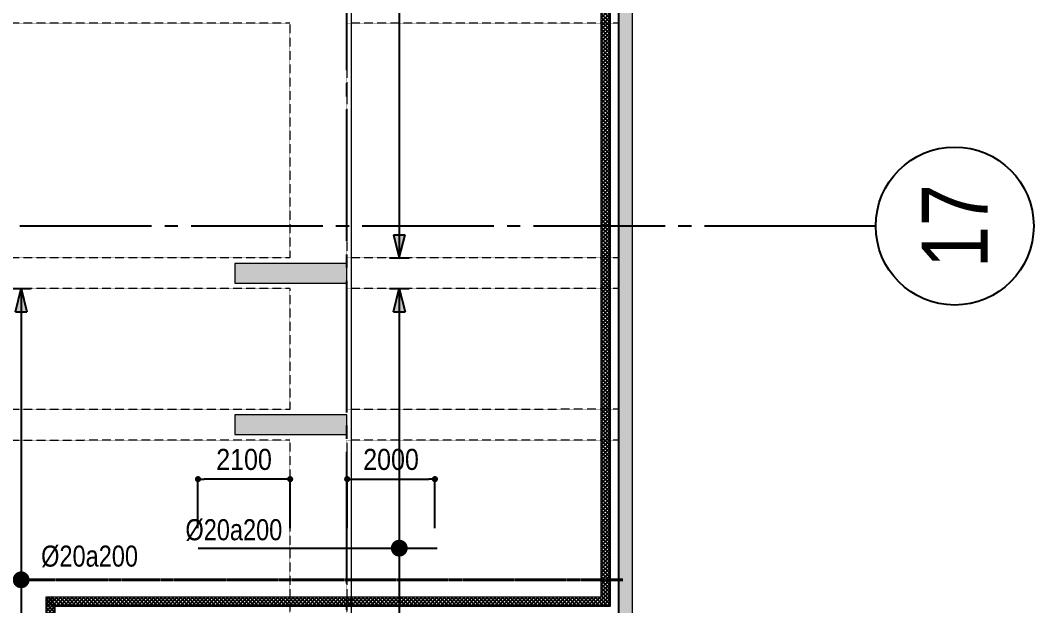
# Model space of a CAD drawing. Header units: millimetres. Extents: x -3819597 to -2591384, y 582389 to 820195.
# Drawn here: x -3656385 to -3633292, y 624031 to 637369 of the extents above; entities that cross this region are included whole.
import ezdxf
from ezdxf.enums import TextEntityAlignment as Align

# ---------------------------------------------------------------- set-up
doc = ezdxf.new("R2010")
doc.units = ezdxf.units.MM
doc.header["$MEASUREMENT"] = 0
for name, pattern in [('CENTER', [2, 1.25, -0.25, 0.25, -0.25]), ('CHG_XX_Cot_Ham 2$0$MB_Luoi truc$0$HTT Hidden 21', [3, 2, -1]), ('CHG_XX_Damsan_Ham 2$0$CHG_XX_Damsan_Ham 2$0$HIDDEN', [0.375, 0.25, -0.125]), ('CHG_XX_Luoi truc$0$MB_Luoi truc$0$Center101', [13, 10, -1, 1, -1]), ('HIDDEN', [0.375, 0.25, -0.125])]:
    doc.linetypes.add(name, pattern=pattern)
doc.layers.get('0').update_dxf_attribs({"lineweight": 9})
doc.layers.get('Defpoints').update_dxf_attribs({"color": 10, "lineweight": 0})
for name, color, linetype in [('02HN. TEXT B', 1, 'Continuous'), ('08HN. SSS X', 6, 'Continuous'), ('12HN. GRID', 1, 'CENTER'), ('CHG_XX_Damsan_Ham 2$0$CHG_XX_Damsan_Ham 2$0$MEP-00-GENERAL-35', 2, 'Continuous'), ('CHG_XX_Luoi truc$0$Grid', 34, 'Continuous'), ('CHG_XX_Luoi truc$0$Grid Line', 8, 'CHG_XX_Luoi truc$0$MB_Luoi truc$0$Center101'), ('dim', 51, 'Continuous')]:
    doc.layers.add(name, color=color, linetype=linetype)
for name, color, linetype, lineweight in [('CHG_XX_Cot_Ham 2$0$NS-Pier-H2', 150, 'Continuous', 13), ('CHG_XX_Cot_Ham 2$0$NS-Pier-H2 @ 1', 150, 'Continuous', 13), ('CHG_XX_Cot_Ham 2$0$NS-Pier-H2 @ 150', 150, 'Continuous', 13), ("CHG_XX_Damsan_Ham 2$0$CHG_XX_Damsan_Ham 2$0$'S_General_Hidden_1 Thin", 1, 'CHG_XX_Damsan_Ham 2$0$CHG_XX_Damsan_Ham 2$0$HIDDEN', 18), ('CHG_XX_Damsan_Ham 2$0$CHG_XX_Damsan_Ham 2$0$CHG_XX_Damsan_Ham 2$0$Start net bao', 3, 'Continuous', 18), ('CHG_XX_Damsan_Ham 2$0$CHG_XX_Damsan_Ham 2$0$DBAO', 3, 'Continuous', 13), ('CHG_XX_Damsan_Ham 2$0$CHG_XX_Damsan_Ham 2$0$DTE-MEP-H-SLAB TEXT', 3, 'Continuous', 0), ('CHG_XX_Damsan_Ham 2$0$CHG_XX_Damsan_Ham 2$0$mach ngung thi cong', 6, 'Continuous', 13), ('CHG_XX_Damsan_Ham 2$0$CHG_XX_Damsan_Ham 2$0$Start hatch', 8, 'Continuous', 25), ('CHG_XX_Damsan_Ham 2$0$CHG_XX_Damsan_Ham 2$0$Start net bao', 3, 'Continuous', 18), ('CHG_XX_Damsan_Ham 2$0$CHG_XX_Damsan_Ham 2$0$Start vach', 6, 'Continuous', 25), ('CHG_XX_Damsan_Ham 2$0$HATCH', 57, 'Continuous', 9), ('CHG_XX_Damsan_Ham 2$0$mach ngung thi cong', 6, 'Continuous', 13), ('CHG_XX_Damsan_Ham 2$0$Start vach', 6, 'Continuous', 25), ('thep chay suot', 5, 'HIDDEN', 40)]:
    doc.layers.add(name, color=color, linetype=linetype, lineweight=lineweight)
doc.styles.add('[HN042014]STYLE', font='arial.ttf', dxfattribs={"width": 0.8})
doc.styles.add('CHG_XX_Luoi truc$0$MB_Luoi truc$0$Grid A-F$0$VNI-HelveCB', font='VHELVCB_0.TTF')
doc.styles.add('MB_Luoi truc$0$Arial_C', font='arial.ttf', dxfattribs={"width": 0.85})
doc.dimstyles.new('200', dxfattribs={"dimscale": 200, "dimtxt": 2.4, "dimasz": 0.7, "dimexe": 0.0003, "dimexo": 0, "dimgap": 1, "dimtad": 1, "dimdec": 0, "dimzin": 12, "dimdsep": 46, "dimtxsty": 'MB_Luoi truc$0$Arial_C', "dimblk": 'MB_Luoi truc$0$_Dot', "dimcen": 0.5, "dimclrd": 256, "dimclre": 8, "dimclrt": 1, "dimadec": 0, "dimazin": 0, "dimtfac": 1, "dimtdec": 0, "dimtix": 1, "dimtmove": 2, "dimatfit": 3, "dimldrblk": 'MB_Luoi truc$0$HTT Arrow 30', "dimfxl": 1, "dimtolj": 1, "dimtzin": 0, "dimlwe": -1, "dimarcsym": 0})

# ---------------------------------------------------------------- blocks, each defined once
blk = doc.blocks.new('*U712')
at = {"layer": '12HN. GRID', "linetype": 'Continuous'}
h = blk.add_hatch(color=256, dxfattribs=at)
h.dxf.hatch_style = 1
h.paths.add_polyline_path([(-44, 2035.3), (44, 2035.3), (0, 2211.3)])
h = blk.add_hatch(color=256, dxfattribs=at)
h.dxf.hatch_style = 1
h.paths.add_polyline_path([(0, -697), (44, -521), (-44, -521)])
for p, q in [((-75, 2211.3), (75, 2211.3)), ((-44, 2035.3), (0, 2211.3)), ((0, 2211.3), (0, -697)), ((0, 2211.3), (44, 2035.3)), ((-44, 2035.3), (44, 2035.3)), ((-44, -521), (44, -521)), ((-44, -521), (0, -697)), ((0, -697), (44, -521)), ((-75, -697), (75, -697))]:
    blk.add_line(p, q, dxfattribs=at)
at = {"layer": '12HN. GRID', "linetype": 'Continuous', "const_width": 64, "flags": 128}
blk.add_lwpolyline([(-32, 0, -1), (32, 0, -1)], format="xyb", close=True, dxfattribs=at)
at = {"layer": 'thep chay suot', "linetype": 'HIDDEN', "ltscale": 10}
blk.add_line((-776.5, 0), (4569.8, 0), dxfattribs=at)
at = {"layer": 'thep chay suot', "linetype": 'ByBlock', "ltscale": 0.001}
for p, q in [((-776.5, 0), (-776.5, 0)), ((4569.8, 0), (4569.8, 0))]:
    blk.add_line(p, q, dxfattribs=at)
at = {"layer": '02HN. TEXT B', "linetype": 'ByBlock', "style": '[HN042014]STYLE', "width": 0.8, "flags": 8}
blk.add_attdef('0', text='', height=160, dxfattribs=at).set_placement((-351.3, 260), align=Align.MIDDLE_CENTER)
blk.add_attdef('1', text='', height=160, dxfattribs=at).set_placement((151.8, 180), align=Align.MIDDLE_LEFT)
at = {"layer": 'Defpoints', "color": 9, "linetype": 'ByBlock', "style": '[HN042014]STYLE', "width": 0.8, "flags": 9}
for tag, p in [('2', (14266.2, -99.2)), ('3', (14266.2, -504)), ('4', (14266.2, -908.8)), ('5', (14266.2, -1299.2))]:
    blk.add_attdef(tag, text='', height=250, dxfattribs=at).set_placement(p, align=Align.MIDDLE_CENTER)
blk = doc.blocks.new('*U641')
at = {"layer": '12HN. GRID', "linetype": 'Continuous'}
h = blk.add_hatch(color=256, dxfattribs=at)
h.dxf.hatch_style = 1
h.paths.add_polyline_path([(-44, 1795.1), (44, 1795.1), (0, 1971.1)])
h = blk.add_hatch(color=256, dxfattribs=at)
h.dxf.hatch_style = 1
h.paths.add_polyline_path([(0, -937.2), (44, -761.2), (-44, -761.2)])
at = {"layer": '08HN. SSS X', "linetype": 'ByBlock', "ltscale": 10}
for p, q in [((-1527.2, 0), (288.5, 0)), ((-1527.2, 0), (-1527.2, 0)), ((288.5, 0), (288.5, 0))]:
    blk.add_line(p, q, dxfattribs=at)
at = {"layer": '12HN. GRID', "linetype": 'Continuous'}
for p, q in [((-75, 1971.1), (75, 1971.1)), ((-44, 1795.1), (0, 1971.1)), ((0, 1971.1), (0, -937.2)), ((0, 1971.1), (44, 1795.1)), ((-44, 1795.1), (44, 1795.1)), ((-44, -761.2), (44, -761.2)), ((-44, -761.2), (0, -937.2)), ((0, -937.2), (44, -761.2)), ((-75, -937.2), (75, -937.2))]:
    blk.add_line(p, q, dxfattribs=at)
at = {"layer": '12HN. GRID', "linetype": 'Continuous', "const_width": 64, "flags": 128}
blk.add_lwpolyline([(-32, 0, 1), (32, 0, 1)], format="xyb", close=True, dxfattribs=at)
at = {"layer": '02HN. TEXT B', "linetype": 'ByBlock', "style": '[HN042014]STYLE', "width": 0.8, "flags": 8}
blk.add_attdef('0', text='', height=160, dxfattribs=at).set_placement((1102.5, 160), align=Align.MIDDLE_CENTER)
blk.add_attdef('1', text='', height=160, dxfattribs=at).set_placement((-1624.4, 140), align=Align.MIDDLE_LEFT)
at = {"layer": 'Defpoints', "color": 9, "linetype": 'ByBlock', "style": '[HN042014]STYLE', "width": 0.8, "flags": 9}
for tag, p in [('2', (3036.6, 13308.4)), ('3', (3036.6, 12903.6)), ('4', (3036.6, 12498.9)), ('5', (3036.6, 12108.4))]:
    blk.add_attdef(tag, text='', height=250, dxfattribs=at).set_placement(p, align=Align.MIDDLE_CENTER)
blk = doc.blocks.new('*U1035')
at = {"layer": 'CHG_XX_Cot_Ham 2$0$NS-Pier-H2 @ 1'}
h = blk.add_hatch(color=256, dxfattribs=at)
h.dxf.hatch_style = 1
h.paths.add_polyline_path([(450, 0), (0, 0), (0, -2550), (450, -2550)])
at = {"layer": 'CHG_XX_Cot_Ham 2$0$NS-Pier-H2 @ 150'}
h = blk.add_hatch(color=256, dxfattribs=at)
h.dxf.hatch_style = 1
h.paths.add_polyline_path([(450, 0), (0, 0), (0, -2550), (450, -2550)])
blk = doc.blocks.new('CHG_XX_Cot_Ham 2$0$Block A_C450x2250')
at = {"layer": 'CHG_XX_Cot_Ham 2$0$NS-Pier-H2'}
blk.add_lwpolyline([(450, -2550), (0, -2550), (0, 0), (450, 0)], close=True, dxfattribs=at)
blk.add_blockref('*U1035', (0, 0), dxfattribs=at)
blk = doc.blocks.new('*U1029')
at = {"layer": 'CHG_XX_Luoi truc$0$Grid Line'}
blk.add_line((0, 0), (0, 608), dxfattribs=at)
at = {"layer": 'CHG_XX_Luoi truc$0$Grid', "lineweight": -2, "style": 'CHG_XX_Luoi truc$0$MB_Luoi truc$0$Grid A-F$0$VNI-HelveCB'}
for tag, p in [('GRIDSUB', (0, 617)), ('GRID', (0, -9))]:
    blk.add_attdef(tag, text='', height=5, dxfattribs=at).set_placement(p, align=Align.MIDDLE)
blk = doc.blocks.new('*U1031')
at = {"layer": 'CHG_XX_Luoi truc$0$Grid', "lineweight": -2}
blk.add_line((0, -3), (0, 0), dxfattribs=at)
blk.add_circle((0, -9), 6, dxfattribs=at)
at = {"layer": 'CHG_XX_Luoi truc$0$Grid Line'}
blk.add_line((0, 0), (0, 438), dxfattribs=at)
at = {"layer": 'CHG_XX_Luoi truc$0$Grid', "lineweight": -2, "style": 'CHG_XX_Luoi truc$0$MB_Luoi truc$0$Grid A-F$0$VNI-HelveCB'}
for tag, p in [('GRIDSUB', (0, 447)), ('GRID', (0, -9))]:
    blk.add_attdef(tag, text='', height=5, dxfattribs=at).set_placement(p, align=Align.MIDDLE)
blk = doc.blocks.new('CHG_XX_Luoi truc')
at = {"layer": 'CHG_XX_Luoi truc$0$Grid', "xscale": 300, "yscale": 300, "zscale": 300}
blk.add_blockref('*U1029', (99550, -12747), dxfattribs=at)
at = {"layer": 'CHG_XX_Luoi truc$0$Grid'}
ref = blk.add_blockref('*U1031', (110703, 22700), dxfattribs=dict(at, xscale=300.0000000000013, yscale=300.0000000000013, zscale=300.0000000000013, rotation=90))
ref.add_attrib('GRID', '17', dxfattribs={"lineweight": -2, "height": 1500, "rotation": 90, "style": 'CHG_XX_Luoi truc$0$MB_Luoi truc$0$Grid A-F$0$VNI-HelveCB'}).set_placement((113403, 22700), align=Align.MIDDLE)
blk = doc.blocks.new('CHG_XX_Cot_Ham 2')
at = {"layer": 'CHG_XX_Cot_Ham 2$0$NS-Pier-H2'}
h = blk.add_hatch(color=256, dxfattribs=at)
h.dxf.hatch_style = 1
h.paths.add_polyline_path([(99639.2, 163400), (-10900, 163400), (-10900, 85450), (-300, 85450), (-300, 84050), (32350, 84050), (32350, -9000), (103575.5, -9000), (106050, -6022), (106050, 158254.3)])
h.paths.add_polyline_path([(99533.7, 163100), (105750, 158110.4), (105750, 90450), (105650, 90450), (105750, 90450), (105750, 13850), (105750, 13722.3), (105750, -5913.6), (103434.7, -8700), (93599.8, -8700), (93299.8, -8700), (32650, -8700), (32650, 84350), (0, 84350), (0, 85750), (-10600, 85750), (-10600, 163100), (93600, 163100)], flags=16)
for p, q in [((106050, 158254.3), (106050, -6022)), ((105750, 90450), (105750, 13850))]:
    blk.add_line(p, q, dxfattribs=at)
at = {"layer": 'CHG_XX_Cot_Ham 2$0$NS-Pier-H2', "linetype": 'CHG_XX_Cot_Ham 2$0$MB_Luoi truc$0$HTT Hidden 21'}
blk.add_lwpolyline([(99639.2, 163400), (106050, 158254.3), (106050, -6022), (103575.5, -9000), (32350, -9000), (32350, 84050), (-300, 84050), (-300, 85450), (-10900, 85450), (-10900, 163400)], close=True, dxfattribs=at)
at = {"layer": 'CHG_XX_Cot_Ham 2$0$NS-Pier-H2'}
blk.add_blockref('CHG_XX_Luoi truc', (0, 0), dxfattribs=at)
at = {"layer": 'CHG_XX_Cot_Ham 2$0$NS-Pier-H2', "xscale": -1, "rotation": 90}
for p in [(97000, 21850), (97000, 18400)]:
    blk.add_blockref('CHG_XX_Cot_Ham 2$0$Block A_C450x2250', p, dxfattribs=at)
blk = doc.blocks.new('CHG_XX_Damsan_Ham 2$0$CHG_XX_Damsan_Ham 2$0$sdfsgdh')
at = {"layer": 'CHG_XX_Damsan_Ham 2$0$CHG_XX_Damsan_Ham 2$0$Start hatch', "ltscale": 0.5}
h = blk.add_hatch(dxfattribs=at)
h.set_pattern_fill('ANSI37', color=256, scale=500)
h.set_pattern_definition([(45, (10700.06, -8650), (-44.194174, 44.194174), []), (135, (10700.06, -8650), (-44.194174, -44.194174), [])])
h.paths.add_polyline_path([(116050, -122926), (114450, -122926), (114450, -126126), (116050, -126126), (116050, -146650), (103400, -146650), (103400, -146850), (116250, -146850), (116250, -125526), (116050, -125526), (116050, -125926), (114650, -125926), (114650, -123126), (116050, -123126)])
h = blk.add_hatch(dxfattribs=at)
h.set_pattern_fill('ANSI37', color=256, scale=500)
h.set_pattern_definition([(45, (273994.73, -7150), (-44.194174, 44.194174), []), (135, (273994.73, -7150), (-44.194174, -44.194174), [])])
h.paths.add_polyline_path([(99888, -169200), (99488, -169200), (99488, -167800), (102288, -167800), (102288, -169400), (103600, -169400), (103600, -146850), (103600, -146650), (103400, -146650), (103400, -169200), (102488, -169200), (102488, -167600), (99288, -167600), (99288, -169200), (45350, -169200), (45350, -169400), (99888, -169400)])
at = {"layer": 'CHG_XX_Damsan_Ham 2$0$CHG_XX_Damsan_Ham 2$0$DTE-MEP-H-SLAB TEXT', "color": 2, "ltscale": 0.5, "flags": 128}
blk.add_lwpolyline([(102488, -169200), (103400, -169200), (103400, -146650), (116050, -146650), (116050, -126126)], dxfattribs=at)
at = {"layer": 'CHG_XX_Damsan_Ham 2$0$CHG_XX_Damsan_Ham 2$0$MEP-00-GENERAL-35'}
blk.add_lwpolyline([(99488, -169200), (99488, -167800), (102288, -167800), (102288, -169400), (103600, -169400), (103600, -146850), (116250, -146850), (116250, -125526)], dxfattribs=at)
blk = doc.blocks.new('CHG_XX_Damsan_Ham 2', base_point=(3089256, -609981))
at = {"layer": "CHG_XX_Damsan_Ham 2$0$CHG_XX_Damsan_Ham 2$0$'S_General_Hidden_1 Thin", "ltscale": 10}
for p, q in [((98250, 27325), (87400, 27325)), ((98250, 27325), (98250, 21975)), ((105750, 27325), (99550, 27325)), ((99550, 27275), (99550, 22025)), ((98250, 21975), (87600, 21975)), ((105750, 21975), (99550, 21975)), ((98250, 21275), (87600, 21275)), ((98250, 21275), (98250, 18521)), ((105750, 21275), (99550, 21275)), ((99550, 21225), (99550, 18521)), ((98250, 18521), (87600, 18514)), ((105750, 18525), (99550, 18521)), ((98250, 17821), (87600, 17814)), ((98250, 17821), (98250, 12550)), ((105750, 17825), (99550, 17821)), ((99550, 17821), (99550, 12550))]:
    blk.add_line(p, q, dxfattribs=at)
at = {"layer": 'CHG_XX_Damsan_Ham 2$0$CHG_XX_Damsan_Ham 2$0$CHG_XX_Damsan_Ham 2$0$Start net bao'}
for points in [[(-10900, 163400), (99639, 163400), (106050, 158250), (106050, -6022), (103576, -9000), (32350, -9000), (32350, 84050), (-300, 84050)], [(105750, 27450), (105750, 13850)]]:
    blk.add_lwpolyline(points, dxfattribs=at)
at = {"layer": 'CHG_XX_Damsan_Ham 2$0$CHG_XX_Damsan_Ham 2$0$mach ngung thi cong'}
blk.add_lwpolyline([(38000, 23700), (75851, 23700), (75851, 50950), (99650, 50950), (99650, -100), (38000, -100)], close=True, dxfattribs=at)
at = {"layer": 'CHG_XX_Damsan_Ham 2$0$CHG_XX_Damsan_Ham 2$0$Start net bao'}
for points in [[(-10900, 163400), (99639, 163400), (106050, 158250), (106050, -6022), (103576, -9000), (32350, -9000), (32350, 84050), (-300, 84050)], [(105750, 27450), (105750, 13850)]]:
    blk.add_lwpolyline(points, dxfattribs=at)
at = {"layer": 'CHG_XX_Damsan_Ham 2$0$CHG_XX_Damsan_Ham 2$0$Start vach'}
blk.add_lwpolyline([(105750, 12350), (105750, 156610)], dxfattribs=at)
at = {"layer": 'CHG_XX_Damsan_Ham 2$0$mach ngung thi cong'}
blk.add_lwpolyline([(38000, 23900), (75549, 23900), (75549, 50950), (99650, 50950), (99650, -100), (38000, -100)], close=True, dxfattribs=at)
at = {"layer": 'CHG_XX_Damsan_Ham 2$0$Start vach'}
blk.add_lwpolyline([(105750, 12350), (105750, 156610)], dxfattribs=at)
at = {"layer": 'CHG_XX_Damsan_Ham 2$0$CHG_XX_Damsan_Ham 2$0$DBAO'}
blk.add_blockref('CHG_XX_Cot_Ham 2', (0, 0), dxfattribs=at)
at = {"layer": 'CHG_XX_Damsan_Ham 2$0$CHG_XX_Damsan_Ham 2$0$DTE-MEP-H-SLAB TEXT'}
blk.add_blockref('CHG_XX_Damsan_Ham 2$0$CHG_XX_Damsan_Ham 2$0$sdfsgdh', (-10700, 160900), dxfattribs=at)
at = {"layer": 'CHG_XX_Damsan_Ham 2$0$HATCH'}
blk.add_blockref('CHG_XX_Cot_Ham 2', (0, 0), dxfattribs=at)
blk = doc.blocks.new('MB_Luoi truc$0$_Dot')
at = {"color": 0, "linetype": 'ByBlock', "lineweight": -2}
blk.add_line((-0.5, 0), (-1, 0), dxfattribs=at)
at = {"color": 0, "linetype": 'ByBlock', "const_width": 0.5}
blk.add_lwpolyline([(-0.25, 0, 1), (0.25, 0, 1)], format="xyb", close=True, dxfattribs=at)
blk = doc.blocks.new('*D764')
at = {"layer": 'Defpoints', "color": 0, "ltscale": 1500, "transparency": 16777216}
for p in [(-3652336, 626915), (-3652336, 625798), (-3650236, 625798)]:
    blk.add_point(p, dxfattribs=at)
at = {"layer": 'dim', "color": 8, "ltscale": 1500, "transparency": 16777216}
for p, q in [((-3652336, 625798), (-3652336, 626916)), ((-3650236, 625798), (-3650236, 626916))]:
    blk.add_line(p, q, dxfattribs=at)
at = {"layer": 'dim', "lineweight": -2, "ltscale": 1500, "transparency": 16777216}
blk.add_line((-3650376, 626915), (-3652196, 626915), dxfattribs=at)
at = {"layer": 'dim', "lineweight": -2, "ltscale": 1500, "transparency": 16777216, "xscale": 140, "yscale": 140, "zscale": 140, "rotation": 180}
blk.add_blockref('MB_Luoi truc$0$_Dot', (-3652336, 626915), dxfattribs=at)
at = {"layer": 'dim', "lineweight": -2, "ltscale": 1500, "transparency": 16777216, "xscale": 140, "yscale": 140, "zscale": 140}
blk.add_blockref('MB_Luoi truc$0$_Dot', (-3650236, 626915), dxfattribs=at)
at = {"layer": 'dim', "color": 1, "ltscale": 1500, "transparency": 16777216, "insert": (-3651286, 627361), "char_height": 480, "attachment_point": 5, "style": 'MB_Luoi truc$0$Arial_C'}
blk.add_mtext('\\A1;2100', dxfattribs=at)
blk = doc.blocks.new('MB_Luoi truc$0$HTT Arrow 30')
blk.add_hatch(color=256).paths.add_polyline_path([(-2.5, 0.375), (-2.5, -0.375), (0, 0)])
at = {"color": 0, "linetype": 'ByBlock', "lineweight": -2}
for p, q in [((0, 0), (-2.5, 0.375)), ((-2.5, -0.375), (-2.5, 0.375)), ((0, 0), (-2.5, -0.375))]:
    blk.add_line(p, q, dxfattribs=at)
blk = doc.blocks.new('*D765')
at = {"layer": 'Defpoints', "color": 0, "ltscale": 1500, "transparency": 16777216}
for p in [(-3646937, 626915), (-3648936, 625798), (-3646937, 625798)]:
    blk.add_point(p, dxfattribs=at)
at = {"layer": 'dim', "color": 8, "ltscale": 1500, "transparency": 16777216}
for p, q in [((-3648936, 625798), (-3648936, 626916)), ((-3646937, 625798), (-3646937, 626916))]:
    blk.add_line(p, q, dxfattribs=at)
at = {"layer": 'dim', "lineweight": -2, "ltscale": 1500, "transparency": 16777216}
blk.add_line((-3648796, 626915), (-3647077, 626915), dxfattribs=at)
at = {"layer": 'dim', "lineweight": -2, "ltscale": 1500, "transparency": 16777216, "xscale": 140, "yscale": 140, "zscale": 140, "rotation": 180}
blk.add_blockref('MB_Luoi truc$0$_Dot', (-3648936, 626915), dxfattribs=at)
at = {"layer": 'dim', "lineweight": -2, "ltscale": 1500, "transparency": 16777216, "xscale": 140, "yscale": 140, "zscale": 140}
blk.add_blockref('MB_Luoi truc$0$_Dot', (-3646937, 626915), dxfattribs=at)
at = {"layer": 'dim', "color": 1, "ltscale": 1500, "transparency": 16777216, "insert": (-3647937, 627361), "char_height": 480, "attachment_point": 5, "style": 'MB_Luoi truc$0$Arial_C'}
blk.add_mtext('\\A1;2000', dxfattribs=at)
blk = doc.blocks.new('*U814')
at = {"layer": '12HN. GRID', "linetype": 'Continuous'}
h = blk.add_hatch(color=256, dxfattribs=at)
h.dxf.hatch_style = 1
h.paths.add_polyline_path([(-44, 4670.1), (44, 4670.1), (0, 4846.1)])
h = blk.add_hatch(color=256, dxfattribs=at)
h.dxf.hatch_style = 1
h.paths.add_polyline_path([(0, -3920.6), (44, -3744.6), (-44, -3744.6)])
at = {"layer": '08HN. SSS X', "linetype": 'ByBlock', "ltscale": 10}
for p, q in [((-1527.2, 0), (288.5, 0)), ((-1527.2, 0), (-1527.2, 0)), ((288.5, 0), (288.5, 0))]:
    blk.add_line(p, q, dxfattribs=at)
at = {"layer": '12HN. GRID', "linetype": 'Continuous'}
for p, q in [((-75, 4846.1), (75, 4846.1)), ((-44, 4670.1), (0, 4846.1)), ((0, 4846.1), (0, -3920.6)), ((0, 4846.1), (44, 4670.1)), ((-44, 4670.1), (44, 4670.1)), ((-44, -3744.6), (44, -3744.6)), ((-44, -3744.6), (0, -3920.6)), ((0, -3920.6), (44, -3744.6)), ((-75, -3920.6), (75, -3920.6))]:
    blk.add_line(p, q, dxfattribs=at)
at = {"layer": '12HN. GRID', "linetype": 'Continuous', "const_width": 64, "flags": 128}
blk.add_lwpolyline([(-32, 0, 1), (32, 0, 1)], format="xyb", close=True, dxfattribs=at)
at = {"layer": '02HN. TEXT B', "linetype": 'ByBlock', "style": '[HN042014]STYLE', "width": 0.8, "flags": 8}
blk.add_attdef('0', text='', height=160, dxfattribs=at).set_placement((1102.5, 160), align=Align.MIDDLE_CENTER)
blk.add_attdef('1', text='', height=160, dxfattribs=at).set_placement((-1624.4, 140), align=Align.MIDDLE_LEFT)
at = {"layer": 'Defpoints', "color": 9, "linetype": 'ByBlock', "style": '[HN042014]STYLE', "width": 0.8, "flags": 9}
for tag, p in [('2', (3036.6, 13308.4)), ('3', (3036.6, 12903.6)), ('4', (3036.6, 12498.9)), ('5', (3036.6, 12108.4))]:
    blk.add_attdef(tag, text='', height=250, dxfattribs=at).set_placement(p, align=Align.MIDDLE_CENTER)

msp = doc.modelspace()

# ---------------------------------------------------------------- block references
at = {"layer": '08HN. SSS X', "linetype": 'Continuous'}
ref = msp.add_blockref('*U814', (-3647748.8, 643717.6), dxfattribs=dict(at, xscale=3, yscale=3, zscale=3))
ref.add_attrib('1', '%%c20a200', dxfattribs={"layer": '02HN. TEXT B', "linetype": 'ByBlock', "height": 480, "style": '[HN042014]STYLE', "width": 0.8}).set_placement((-3652622, 644137.6), align=Align.MIDDLE_LEFT)
ref = msp.add_blockref('*U641', (-3647748.8, 625342.5), dxfattribs=dict(at, xscale=3, yscale=3, zscale=3))
ref.add_attrib('1', '%%c20a200', dxfattribs={"layer": '02HN. TEXT B', "linetype": 'ByBlock', "height": 480, "style": '[HN042014]STYLE', "width": 0.8}).set_placement((-3652622, 625762.5), align=Align.MIDDLE_LEFT)
at = {"layer": 'dim', "ltscale": 1500}
msp.add_blockref('CHG_XX_Damsan_Ham 2', (-659239.3, 0), dxfattribs=at)
at = {"layer": 'thep chay suot'}
ref = msp.add_blockref('*U712', (-3656365.3, 624622), dxfattribs=dict(at, xscale=3, yscale=3, zscale=3))
ref.add_attrib('1', '%%c20a200', dxfattribs={"layer": '02HN. TEXT B', "linetype": 'ByBlock', "height": 480, "style": '[HN042014]STYLE', "width": 0.8}).set_placement((-3655909.9, 625162), align=Align.MIDDLE_LEFT)

# ---------------------------------------------------------------- dimensions: what is measured, and where the dimension line sits
at = {"layer": 'dim', "ltscale": 1500}
dim = msp.add_linear_dim(base=(-3652336.1, 626915.5), p1=(-3650236.5, 625797.5), p2=(-3652336.1, 625797.5), angle=180, dimstyle='200', override={"dimfxl": 8, "dimfxlon": 1, "dimarcsym": 1}, dxfattribs=at)
dim.commit()
dim.dimension.update_dxf_attribs({"geometry": '*D764', "text_midpoint": (-3651286.3, 627360.6)})
dim = msp.add_linear_dim(base=(-3646936.8, 626915.5), p1=(-3648936.5, 625797.5), p2=(-3646936.8, 625797.5), dimstyle='200', override={"dimfxl": 8, "dimfxlon": 1, "dimarcsym": 1}, dxfattribs=at)
dim.commit()
dim.dimension.update_dxf_attribs({"geometry": '*D765', "text_midpoint": (-3647936.6, 627360.6)})

doc.saveas('drawing.dxf')
